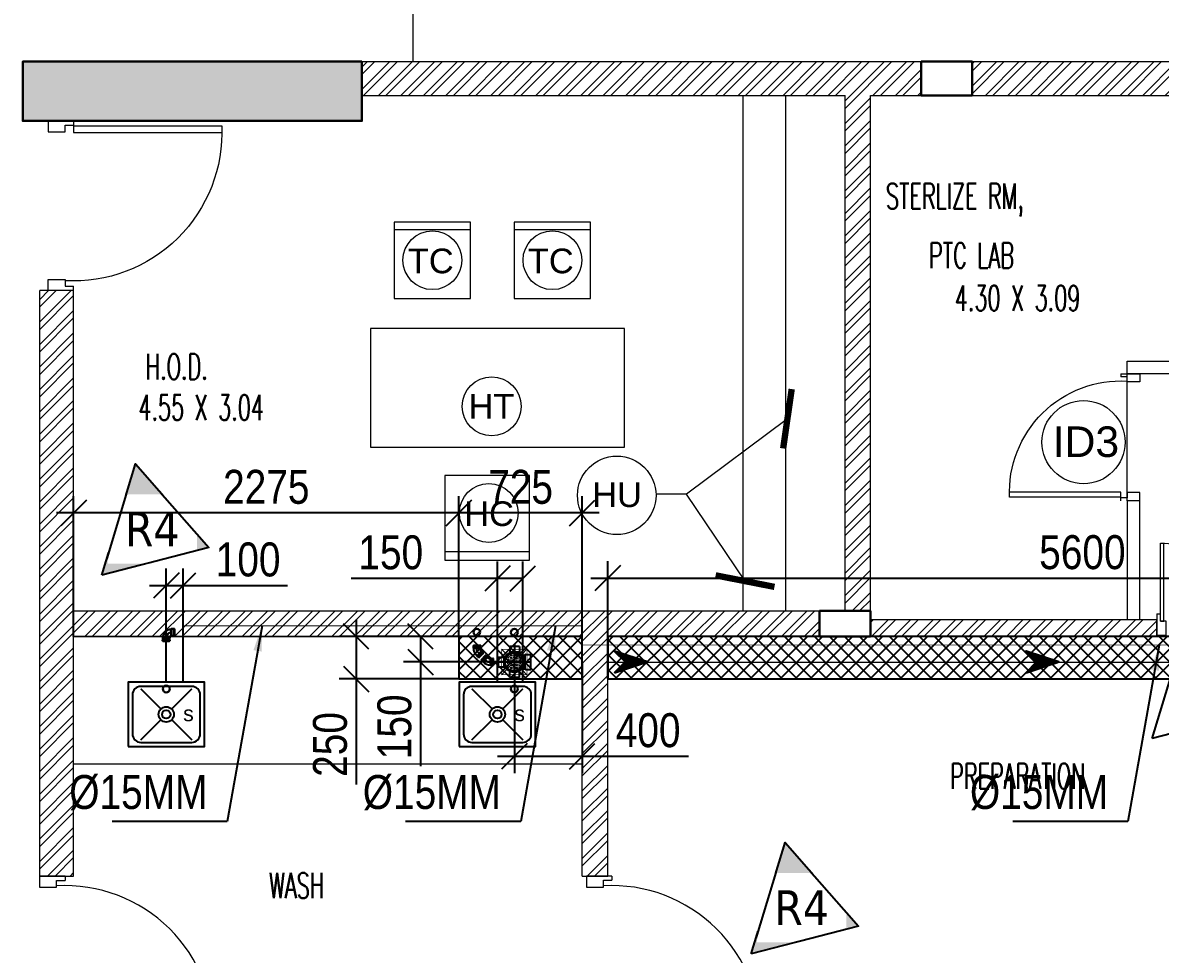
# Model space of a CAD drawing. Header units: inches. Extents: x 5899882 to 5988838, y -468923 to -96891.
# Drawn here: x 5969929 to 5976638, y -374996 to -369503 of the extents above; entities that cross this region are included whole.
import ezdxf

# ---------------------------------------------------------------- set-up
doc = ezdxf.new("R2010")
doc.units = ezdxf.units.IN
doc.header["$MEASUREMENT"] = 0
doc.linetypes.add('1', pattern=[0])
doc.layers.get('Defpoints').update_dxf_attribs({"color": 8})
for name, color, linetype in [('0- SLC ARCH LAYOUT', 7, 'Continuous'), ('0- SLC DIMENSION', 7, 'Continuous'), ('0-SLC-40 MM Waste water pipe', 3, 'Continuous'), ('0-SLC-75MM WASTE PIPE', 6, 'Continuous'), ('0-SLC-DOMESTIC LINE', 5, 'DOMESTIC_LINE'), ('0-SLC-Multi nahani trap', 6, 'Continuous'), ('0-SLC-Raised portion', 1, 'Continuous'), ('0-SLC-Toilet fixture', 5, 'Continuous')]:
    doc.layers.add(name, color=color, linetype=linetype)
for name, color, linetype, lineweight in [('0-SLC-100 mm Multi nahani trap jali', 253, 'Continuous', 13), ('ARCL-HATCH-B', 8, 'Continuous', 5), ('ARLC-COL', 8, 'Continuous', 30), ('ARLC-DOOR-W', 8, 'Continuous', 5), ('ARLC-ELE 2', 8, 'Continuous', 5), ('ARLC-ELE1', 8, 'Continuous', 13), ('ARLC-FRIDGE', 8, 'Continuous', 5), ('ARLC-FUR (NOMN)', 8, 'Continuous', 9), ('ARLC-FURN', 8, 'Continuous', 9), ('ARLC-HATCH-C', 8, 'Continuous', 5), ('ARLC-SINK', 8, 'Continuous', 9), ('ARLC-TEXT0', 8, 'Continuous', 20), ('ARLC-WALL', 8, 'Continuous', 15)]:
    doc.layers.add(name, color=color, linetype=linetype, lineweight=lineweight)
doc.styles.add('ARIAL', font='tahoma.ttf')
doc.styles.add('RS', font='simplex8.shx', dxfattribs={"width": 0.6, "height": 150})
doc.styles.get("Standard").update_dxf_attribs({"font": 'arial.ttf'})
doc.styles.add('swis cn bt', font='swissc.ttf')
doc.linetypes.add('DOMESTIC_LINE', pattern='A,0.5,-0.2,["DWS",ARIAL,S=0.1,R=0,X=-0.1,Y=-0.05],-0.25', length=0.95)
doc.dimstyles.new('DIM 100', dxfattribs={"dimscale": 100, "dimtxt": 1.5, "dimasz": 1.2, "dimexe": 1.5, "dimexo": 1.5, "dimgap": 0.4, "dimtad": 0, "dimdec": 0, "dimzin": 9, "dimdsep": 46, "dimtxsty": 'ARIAL', "dimblk": 'ARCHTICK', "dimblk1": 'ARCHTICK', "dimblk2": 'ARCHTICK', "dimcen": 2.5, "dimdle": 0.5, "dimclrd": 1, "dimclre": 251, "dimclrt": 4, "dimadec": 1, "dimazin": 0, "dimtfac": 1, "dimtdec": 0, "dimtmove": 2, "dimatfit": 3, "dimldrblk": 'ARCHTICK', "dimfxl": 1, "dimtzin": 0, "dimlwd": 5, "dimlwe": 5, "dimarcsym": 0})
doc.dimstyles.new('SLC', dxfattribs={"dimtxt": 200, "dimasz": 150, "dimexe": 100, "dimexo": 0, "dimgap": 50, "dimtad": 1, "dimdec": 0, "dimrnd": 5, "dimzin": 1, "dimdsep": 46, "dimtxsty": 'swis cn bt', "dimblk": 'OBLIQUE', "dimcen": 60, "dimdle": 100, "dimclrd": 256, "dimclre": 256, "dimclrt": 256, "dimazin": 0, "dimtfac": 1, "dimtdec": 0, "dimtofl": 0, "dimtmove": 0, "dimatfit": 3, "dimfxl": 0.18, "dimtolj": 1, "dimtzin": 0, "dimarcsym": 0})
pattern_1 = [(45, (-5568073.5, 103535), (-66.2912607, 66.2912607), []), (45, (-5568029.31, 103535), (-66.2912607, 66.2912607), [])]

# ---------------------------------------------------------------- blocks, each defined once
blk = doc.blocks.new('FD COVER')
at = {"layer": '0-SLC-100 mm Multi nahani trap jali'}
h = blk.add_hatch(color=1, dxfattribs=at)
h.paths.add_polyline_path([(52.4, 0, 1), (-52.4, 0, 1)])
h.paths.add_polyline_path([(-49.7, 0, -1), (49.7, 0, -1)], flags=16)
h = blk.add_hatch(dxfattribs=at)
h.set_pattern_fill('HEX', color=1, scale=45.193777, style=0)
h.set_pattern_definition([(0, (-4759.384, 4380.386), (0, 9.78474), [5.649222, -11.298444]), (120, (-4759.384, 4380.386), (-8.473833, -4.89237), [5.649222, -11.298444]), (60, (-4753.735, 4380.386), (-8.473833, 4.89237), [5.649222, -11.298444])])
h.paths.add_polyline_path([(-49.7, 0, 1), (49.7, 0, 1)])
at = {"layer": '0-SLC-100 mm Multi nahani trap jali', "color": 1, "ltscale": 3}
for p, q in [((-75, 75), (-44.2, 44.2)), ((75, 75), (44.2, 44.2)), ((-44.2, -44.2), (-75, -75)), ((44.2, -44.2), (75, -75))]:
    blk.add_line(p, q, dxfattribs=at)
at = {"layer": '0-SLC-100 mm Multi nahani trap jali', "color": 1, "ltscale": 3, "const_width": 3.75}
blk.add_lwpolyline([(-75, -75), (75, -75), (75, 75), (-75, 75)], close=True, dxfattribs=at)
at = {"layer": '0-SLC-100 mm Multi nahani trap jali', "color": 1, "ltscale": 3}
blk.add_circle((0, 0), 62.5, dxfattribs=at)
blk = doc.blocks.new('A$C52224D05')
at = {"layer": '0-SLC-Multi nahani trap', "linetype": 'Continuous'}
h = blk.add_hatch(color=256, dxfattribs=at)
h.paths.add_polyline_path([(58.1, 0, 1), (-57.9, 0, 1)])
h.paths.add_polyline_path([(-54.9, 0, -1), (55.1, 0, -1)], flags=16)
for p, q in [((-25.9, 91.4), (-25.9, 77.8)), ((31.1, 91.4), (-25.9, 91.4)), ((-25.9, 77.8), (-25.9, 60.2)), ((0, 103.7), (0, -103.7)), ((31.1, 91.4), (31.1, 77.8)), ((31.1, 77.8), (31.1, 60.2)), ((-96.3, 0), (95.2, 0)), ((-78.2, 26.7), (-93.7, 26.7)), ((-93.7, -30.2), (-93.7, 26.7)), ((-62.6, 26.7), (-78.2, 26.7)), ((-60.3, -27.9), (-60.3, 24.4)), ((-60.3, 23.3), (-50.5, 23.3)), ((28.7, 57.9), (-23.6, 57.9)), ((-22.4, 57.9), (-22.4, 50.2)), ((27.6, 57.9), (27.6, 47.6)), ((41.1, 41), (63, 41)), ((63, -41.5), (63, 41.5)), ((65.5, 44), (74, 44)), ((74, 44), (97.8, 44)), ((97.8, -44), (97.8, 44)), ((-78.2, -30.2), (-93.7, -30.2)), ((-62.6, -30.2), (-77.7, -30.2)), ((-60.3, -26.7), (-50.5, -26.7)), ((-25.9, -77.8), (-25.9, -60.2)), ((28.7, -57.9), (-23.6, -57.9)), ((-22.4, -57.9), (-22.4, -50.2)), ((27.6, -57.9), (27.6, -47.6)), ((31.1, -77.8), (31.1, -60.2)), ((41.1, -41), (63, -41)), ((65.5, -44), (74, -44)), ((74, -44), (97.8, -44)), ((-25.9, -91.4), (-25.9, -77.8)), ((31.1, -91.4), (-25.9, -91.4)), ((31.1, -91.4), (31.1, -77.8))]:
    blk.add_line(p, q, dxfattribs=at)
blk.add_circle((0.1, 0), 55, dxfattribs=at)
for centre, radius, start, end in [((-62.6, 24.4), 2.33, 0, 90), ((-23.6, 60.2), 2.33, 180, 270), ((28.7, 60.2), 2.33, 270, 0), ((65.5, 41.5), 2.5, 90, 180), ((-62.6, -27.9), 2.33, 270, 0), ((-23.6, -60.2), 2.33, 90, 180), ((28.7, -60.2), 2.33, 0, 90), ((65.5, -41.5), 2.5, 180, 270)]:
    blk.add_arc(centre, radius, start, end, dxfattribs=at)
blk = doc.blocks.new('A$C1D500974')
at = {"layer": '0-SLC-40 MM Waste water pipe', "lineweight": 30}
for p, q in [((43, 55), (41, 53)), ((41, 53), (41, -20)), ((43, 55), (71, 55)), ((43, 55), (43, -22)), ((71, 57), (71, -24)), ((73, 58), (77, 58)), ((79, 57), (79, -24)), ((79, 55), (82, 55)), ((82, 55), (82, -22)), ((-60, -70), (-60, -74)), ((-58, -68), (22, -68)), ((-58, -76), (22, -76)), ((-57, -40), (-55, -39)), ((-57, -41), (-57, -68)), ((-57, -41), (21, -41)), ((-57, -76), (-57, -79)), ((-57, -79), (21, -79)), ((-55, -39), (19, -39)), ((20, -40), (19, -39)), ((21, -41), (21, -68)), ((21, -76), (21, -79)), ((24, -70), (24, -74)), ((43, -22), (41, -20)), ((43, -22), (71, -22)), ((73, -25), (77, -25)), ((79, -22), (82, -22))]:
    blk.add_line(p, q, dxfattribs=at)
for centre, radius, start, end in [((41, -43), 96.3, 90, 177.5), ((41, -43), 59.4, 90, 177.5), ((41, -43), 59.4, 90, 177.5), ((43, 55), 0.646, 90, 135), ((73, 57), 1.94, 90, 180), ((77, 57), 1.94, 0, 90), ((-58, -70), 1.94, 90, 180), ((-58, -74), 1.94, 180, 270), ((-56, -41), 0.646, 135, 180), ((41, -44), 23.3, 90.7099, 167.8303), ((20, -41), 0.646, 0, 45), ((22, -70), 1.94, 0, 90), ((22, -74), 1.94, 270, 0), ((43, -22), 0.646, 225, 270), ((73, -24), 1.94, 180, 270), ((77, -24), 1.94, 270, 0)]:
    blk.add_arc(centre, radius, start, end, dxfattribs=at)
blk = doc.blocks.new('1248')
at = {"color": 0}
for p, q in [((-74, 21), (-75, 19)), ((-75, 19), (-71, 15)), ((-21, 74), (-74, 21)), ((-69, 16), (-71, 15)), ((-16, 69), (-69, 16)), ((-58, 5), (-69, 16)), ((-58, 5), (-59, 3)), ((-59, 3), (-56, 1)), ((-58, 5), (-5, 58)), ((-55, 1), (-56, 1)), ((-1, 55), (-55, 1)), ((-52, -1), (-55, 1)), ((-52, -1), (1, 52)), ((-52, -1), (1, 52)), ((1, 49), (-49, -1)), ((-21, 74), (-19, 75)), ((-19, 75), (-15, 70)), ((-16, 69), (-15, 70)), ((-5, 58), (-16, 69)), ((-5, 58), (-3, 59)), ((-3, 59), (-1, 56)), ((-1, 55), (-1, 56)), ((1, 52), (-1, 55)), ((1, 49), (1, 52)), ((34, 35), (36, 37)), ((34, -35), (34, 35)), ((36, 37), (40, 37)), ((36, 37), (36, -38)), ((36, 37), (36, -38)), ((40, 37), (41, 39)), ((40, -38), (40, 37)), ((43, 39), (41, 39)), ((44, 37), (43, 39)), ((44, 37), (60, 37)), ((44, 37), (44, -38)), ((60, 37), (60, 39)), ((67, 39), (60, 39)), ((60, -38), (60, 37)), ((67, 39), (68, 37)), ((68, -38), (68, 37)), ((-49, -1), (-52, -1)), ((34, -35), (36, -38)), ((36, -38), (40, -38)), ((40, -38), (41, -39)), ((43, -39), (41, -39)), ((44, -38), (43, -39)), ((44, -38), (60, -38)), ((60, -38), (60, -39)), ((67, -39), (60, -39)), ((68, -38), (67, -39))]:
    blk.add_line(p, q, dxfattribs=at)
at = {"color": 8}
blk.add_lwpolyline([(-48, 48), (0, 0), (68, 0)], dxfattribs=at)
at = {"color": 0}
for major_axis, start_param, end_param in [((0, 47.3), 2.356166, 3.141564), ((0, 118), 2.356191, 3.14159)]:
    blk.add_ellipse((34, 83), major_axis=major_axis, ratio=1, start_param=start_param, end_param=end_param, dxfattribs=at)
blk = doc.blocks.new('ARR')
h = blk.add_hatch()
h.set_pattern_fill('ANSI31', color=256)
h.paths.add_polyline_path([(-80, 80), (0, 0), (-80, -80), (162.3, 0)])
at = {"color": 7, "lineweight": 30}
blk.add_lwpolyline([(-80, -80), (0, 0), (-80, 80), (162.3, 0), (-80, -80)], dxfattribs=at)
blk = doc.blocks.new('jjuj')
at = {"layer": 'ARLC-DOOR-W', "ltscale": 0.1}
for p, q in [((5733136.3, -29654.3), (5733136.3, -29679.3)), ((5733286.3, -29654.3), (5733286.3, -29719.3))]:
    blk.add_line(p, q, dxfattribs=at)
blk.add_lwpolyline([(5733286.3, -29719.3), (5733186.3, -29719.3), (5733186.3, -29679.3), (5733136.3, -29679.3)], dxfattribs=at)
blk = doc.blocks.new('frame')
at = {"layer": 'ARLC-DOOR-W', "ltscale": 0.1}
for p, q in [((5733136.3, -31004.3), (5733136.3, -30979.3)), ((5733286.3, -31004.3), (5733286.3, -30939.3)), ((5733136.3, -31004.3), (5733286.3, -31004.3))]:
    blk.add_line(p, q, dxfattribs=at)
blk.add_lwpolyline([(5733286.3, -30939.3), (5733186.3, -30939.3), (5733186.3, -30979.3), (5733136.3, -30979.3)], dxfattribs=at)
blk = doc.blocks.new('gfhmk')
at = {"layer": 'ARLC-DOOR-W', "ltscale": 0.1}
for p, q in [((5733137, -36608), (5732262, -36608)), ((5733137, -36568), (5732262.9, -36568)), ((5733137, -36568), (5733137, -36608))]:
    blk.add_line(p, q, dxfattribs=at)
blk.add_arc((5733137, -36608), 875, 177.37973, 273.23303, dxfattribs=at)
blk = doc.blocks.new('GH685')
for name, p, xscale, yscale, zscale, rotation in [('gfhmk', (5609087, 3121437.7), -0.5652915141223764, 0.5652915141223764, 0.5652915141260325, 89.99999999999993), ('gfhmk', (5651463.1, 3121437.7), 0.5652915141223764, 0.5652915141223764, 0.5652915141223764, 270.0000000000001), ('frame', (5657640, 5040411.7), 0.8999999999941792, 0.8999999999941792, 0.8999999999941792, 270), ('frame', (5602910.1, 5040411.7), -0.8999999999941792, 0.8999999999941792, 0.9, 89.99999999999993)]:
    blk.add_blockref(name, p, dxfattribs=dict(xscale=xscale, yscale=yscale, zscale=zscale, rotation=rotation))
blk = doc.blocks.new('sk')
for p, q in [((5826975.9, -135444.1), (5827094.1, -135562.3)), ((5827157.8, -135562.3), (5827275.9, -135444.1)), ((5826975.9, -135744.1), (5827094.1, -135625.9)), ((5827157.8, -135625.9), (5827275.9, -135744.1))]:
    blk.add_line(p, q)
for radius in [45, 25]:
    blk.add_circle((5827125.9, -135594.1), radius)
at = {"layer": 'ARLC-SINK'}
blk.add_lwpolyline([(5826900.9, -135784.1), (5827350.9, -135784.1), (5827350.9, -135404.1), (5826900.9, -135404.1)], close=True, dxfattribs=at)
blk.add_lwpolyline([(5826975.9, -135759.1), (5827275.9, -135759.1, 0.414214), (5827325.9, -135709.1), (5827325.9, -135479.1, 0.414214), (5827275.9, -135429.1), (5826975.9, -135429.1, 0.414214), (5826925.9, -135479.1), (5826925.9, -135709.1, 0.414214)], format="xyb", close=True, dxfattribs=at)
blk.add_text('s', height=90, dxfattribs=at).set_placement((5827225.2, -135634.2))
blk = doc.blocks.new('_ArchTick')
at = {"color": 0, "linetype": 'ByBlock', "const_width": 0.15}
blk.add_lwpolyline([(-0.5, -0.5), (0.5, 0.5)], dxfattribs=at)
blk = doc.blocks.new('A$C7BA02646')
at = {"rotation": 180}
for name, p in [('frame', (5733286.3, -30004.3)), ('gfhmk', (5733287, -36539.3)), ('jjuj', (5733286.3, -29654.3))]:
    blk.add_blockref(name, p, dxfattribs=at)
blk = doc.blocks.new('sink22')
at = {"color": 0}
for p, q in [((-150, 150), (-31.8, 31.8)), ((-150, 150), (-31.8, 31.8)), ((31.8, 31.8), (150, 150)), ((31.8, 31.8), (150, 150)), ((-150, -150), (-31.8, -31.8)), ((-150, -150), (-31.8, -31.8)), ((31.8, -31.8), (150, -150)), ((31.8, -31.8), (150, -150))]:
    blk.add_line(p, q, dxfattribs=at)
blk.add_lwpolyline([(-225, -190), (225, -190), (225, 190), (-225, 190)], close=True, dxfattribs=at)
blk.add_lwpolyline([(-150, -165), (150, -165, 0.414214), (200, -115), (200, 115, 0.414214), (150, 165), (-150, 165, 0.414214), (-200, 115), (-200, -115, 0.414214)], format="xyb", close=True, dxfattribs=at)
for radius in [45, 45, 25, 25]:
    blk.add_circle((0, 0), radius, dxfattribs=at)
blk = doc.blocks.new('_OBLIQUE')
at = {"color": 0, "linetype": 'ByBlock'}
blk.add_line((-0.5, -0.5), (0.5, 0.5), dxfattribs=at)
blk = doc.blocks.new('*D234')
at = {"layer": '0- SLC DIMENSION', "lineweight": -2, "transparency": 16777216}
for p, q in [((5973378.9, -373372.9), (5973378.9, -372679)), ((5978978.9, -373372.9), (5978978.9, -372679)), ((5973278.9, -372779), (5979078.9, -372779))]:
    blk.add_line(p, q, dxfattribs=at)
at = {"layer": 'Defpoints', "color": 0, "transparency": 16777216}
for p in [(5978978.9, -372779), (5973378.9, -373372.9), (5978978.9, -373372.9)]:
    blk.add_point(p, dxfattribs=at)
at = {"layer": '0- SLC DIMENSION', "lineweight": -2, "transparency": 16777216, "xscale": 150, "yscale": 150, "zscale": 150, "rotation": 180}
blk.add_blockref('_OBLIQUE', (5973378.9, -372779), dxfattribs=at)
at = {"layer": '0- SLC DIMENSION', "lineweight": -2, "transparency": 16777216, "xscale": 150, "yscale": 150, "zscale": 150}
blk.add_blockref('_OBLIQUE', (5978978.9, -372779), dxfattribs=at)
at = {"layer": '0- SLC DIMENSION', "transparency": 16777216, "insert": (5976178.9, -372626.3), "char_height": 200, "attachment_point": 5, "style": 'swis cn bt'}
blk.add_mtext('\\A1;5600', dxfattribs=at)
blk = doc.blocks.new('*D235')
at = {"layer": '0- SLC DIMENSION', "lineweight": -2, "transparency": 16777216}
for p, q in [((5971895.1, -373022.9), (5971895.1, -373372.9)), ((5972501.6, -373122.9), (5971795.1, -373122.9)), ((5972501.6, -373372.9), (5971795.1, -373372.9)), ((5971895.1, -373372.9), (5971895.1, -373995.4))]:
    blk.add_line(p, q, dxfattribs=at)
at = {"layer": 'Defpoints', "color": 0, "transparency": 16777216}
for p in [(5972501.6, -373122.9), (5971895.1, -373372.9), (5972501.6, -373372.9)]:
    blk.add_point(p, dxfattribs=at)
at = {"layer": '0- SLC DIMENSION', "lineweight": -2, "transparency": 16777216, "xscale": 150, "yscale": 150, "zscale": 150}
for p, rotation in [((5971895.1, -373122.9), 90), ((5971895.1, -373372.9), 270)]:
    blk.add_blockref('_OBLIQUE', p, dxfattribs=dict(at, rotation=rotation))
at = {"layer": '0- SLC DIMENSION', "transparency": 16777216, "insert": (5971742.3, -373759.1), "char_height": 200, "attachment_point": 5, "rotation": 90, "style": 'swis cn bt'}
blk.add_mtext('\\A1;250', dxfattribs=at)
blk = doc.blocks.new('*D236')
at = {"layer": '0- SLC DIMENSION', "lineweight": -2, "transparency": 16777216}
for p, q in [((5972828.6, -373122.9), (5972174.5, -373122.9)), ((5972274.5, -373122.9), (5972274.5, -373372.7)), ((5972828.6, -373272.7), (5972174.5, -373272.7)), ((5972274.5, -373272.7), (5972274.5, -373887.9))]:
    blk.add_line(p, q, dxfattribs=at)
at = {"layer": 'Defpoints', "color": 0, "transparency": 16777216}
for p in [(5972274.5, -373122.9), (5972828.6, -373122.9), (5972828.6, -373272.7)]:
    blk.add_point(p, dxfattribs=at)
at = {"layer": '0- SLC DIMENSION', "lineweight": -2, "transparency": 16777216, "xscale": 150, "yscale": 150, "zscale": 150}
for p, rotation in [((5972274.5, -373122.9), 90), ((5972274.5, -373272.7), 270)]:
    blk.add_blockref('_OBLIQUE', p, dxfattribs=dict(at, rotation=rotation))
at = {"layer": '0- SLC DIMENSION', "transparency": 16777216, "insert": (5972121.8, -373655.3), "char_height": 200, "attachment_point": 5, "rotation": 90, "style": 'swis cn bt'}
blk.add_mtext('\\A1;150', dxfattribs=at)
blk = doc.blocks.new('*D237')
at = {"layer": '0- SLC DIMENSION', "lineweight": -2, "transparency": 16777216}
for p, q in [((5972828.6, -373272.7), (5972828.6, -373928.9)), ((5973228.9, -373272.7), (5973228.9, -373928.9)), ((5972728.6, -373828.9), (5973228.9, -373828.9)), ((5973228.9, -373828.9), (5973855.9, -373828.9))]:
    blk.add_line(p, q, dxfattribs=at)
at = {"layer": 'Defpoints', "color": 0, "transparency": 16777216}
for p in [(5972828.6, -373272.7), (5973228.9, -373272.7), (5973228.9, -373828.9)]:
    blk.add_point(p, dxfattribs=at)
at = {"layer": '0- SLC DIMENSION', "lineweight": -2, "transparency": 16777216, "xscale": 150, "yscale": 150, "zscale": 150, "rotation": 180}
blk.add_blockref('_OBLIQUE', (5972828.6, -373828.9), dxfattribs=at)
at = {"layer": '0- SLC DIMENSION', "lineweight": -2, "transparency": 16777216, "xscale": 150, "yscale": 150, "zscale": 150}
blk.add_blockref('_OBLIQUE', (5973228.9, -373828.9), dxfattribs=at)
at = {"layer": '0- SLC DIMENSION', "transparency": 16777216, "insert": (5973617.4, -373676.4), "char_height": 200, "attachment_point": 5, "style": 'swis cn bt'}
blk.add_mtext('\\A1;400', dxfattribs=at)
blk = doc.blocks.new('*D252')
at = {"layer": '0- SLC DIMENSION', "lineweight": -2, "transparency": 16777216}
for p, q in [((5972501.6, -373122.9), (5972501.6, -372293.9)), ((5973228.9, -373122.9), (5973228.9, -372293.9)), ((5973328.9, -372393.9), (5972401.6, -372393.9))]:
    blk.add_line(p, q, dxfattribs=at)
at = {"layer": 'Defpoints', "color": 0, "transparency": 16777216}
for p in [(5972501.6, -372393.9), (5972501.6, -373122.9), (5973228.9, -373122.9)]:
    blk.add_point(p, dxfattribs=at)
at = {"layer": '0- SLC DIMENSION', "lineweight": -2, "transparency": 16777216, "xscale": 150, "yscale": 150, "zscale": 150}
for p, rotation in [((5972501.6, -372393.9), 180.0000002070784), ((5973228.9, -372393.9), 2.070784343999321e-07)]:
    blk.add_blockref('_OBLIQUE', p, dxfattribs=dict(at, rotation=rotation))
at = {"layer": '0- SLC DIMENSION', "transparency": 16777216, "insert": (5972865.2, -372241.1), "char_height": 200, "attachment_point": 5, "rotation": 0, "style": 'swis cn bt'}
blk.add_mtext('\\A1;725', dxfattribs=at)
blk = doc.blocks.new('*D253')
at = {"layer": '0- SLC DIMENSION', "lineweight": -2, "transparency": 16777216}
for p, q in [((5970228.9, -373122.9), (5970228.9, -372293.9)), ((5972501.6, -373122.9), (5972501.6, -372293.9)), ((5972601.6, -372393.9), (5970128.9, -372393.9))]:
    blk.add_line(p, q, dxfattribs=at)
at = {"layer": 'Defpoints', "color": 0, "transparency": 16777216}
for p in [(5970228.9, -372393.9), (5970228.9, -373122.9), (5972501.6, -373122.9)]:
    blk.add_point(p, dxfattribs=at)
at = {"layer": '0- SLC DIMENSION', "lineweight": -2, "transparency": 16777216, "xscale": 150, "yscale": 150, "zscale": 150, "rotation": 180}
blk.add_blockref('_OBLIQUE', (5970228.9, -372393.9), dxfattribs=at)
at = {"layer": '0- SLC DIMENSION', "lineweight": -2, "transparency": 16777216, "xscale": 150, "yscale": 150, "zscale": 150}
blk.add_blockref('_OBLIQUE', (5972501.6, -372393.9), dxfattribs=at)
at = {"layer": '0- SLC DIMENSION', "transparency": 16777216, "insert": (5971365.2, -372241.1), "char_height": 200, "attachment_point": 5, "style": 'swis cn bt'}
blk.add_mtext('\\A1;2275', dxfattribs=at)
blk = doc.blocks.new('*D637')
at = {"layer": '0- SLC DIMENSION', "lineweight": -2, "transparency": 16777216}
for p, q in [((5970775.5, -373391.7), (5970775.5, -372722)), ((5970875.5, -373391.7), (5970875.5, -372722)), ((5970675.5, -372822), (5970875.5, -372822)), ((5970875.5, -372822), (5971490.7, -372822))]:
    blk.add_line(p, q, dxfattribs=at)
at = {"layer": 'Defpoints', "color": 0, "transparency": 16777216}
for p in [(5970875.5, -372822), (5970775.5, -373391.7), (5970875.5, -373391.7)]:
    blk.add_point(p, dxfattribs=at)
at = {"layer": '0- SLC DIMENSION', "lineweight": -2, "transparency": 16777216, "xscale": 150, "yscale": 150, "zscale": 150, "rotation": 180}
blk.add_blockref('_OBLIQUE', (5970775.5, -372822), dxfattribs=at)
at = {"layer": '0- SLC DIMENSION', "lineweight": -2, "transparency": 16777216, "xscale": 150, "yscale": 150, "zscale": 150}
blk.add_blockref('_OBLIQUE', (5970875.5, -372822), dxfattribs=at)
at = {"layer": '0- SLC DIMENSION', "transparency": 16777216, "insert": (5971258.1, -372669.3), "char_height": 200, "attachment_point": 5, "style": 'swis cn bt'}
blk.add_mtext('\\A1;100', dxfattribs=at)
blk = doc.blocks.new('*D638')
at = {"layer": '0- SLC DIMENSION', "lineweight": -2, "transparency": 16777216}
for p, q in [((5972728.6, -373391.7), (5972728.6, -372680)), ((5972878.6, -373391.7), (5972878.6, -372680)), ((5972728.6, -372780), (5971866.9, -372780)), ((5972878.6, -372780), (5972628.6, -372780))]:
    blk.add_line(p, q, dxfattribs=at)
at = {"layer": 'Defpoints', "color": 0, "transparency": 16777216}
for p in [(5972878.6, -372780), (5972728.6, -373391.7), (5972878.6, -373391.7)]:
    blk.add_point(p, dxfattribs=at)
at = {"layer": '0- SLC DIMENSION', "lineweight": -2, "transparency": 16777216, "xscale": 150, "yscale": 150, "zscale": 150, "rotation": 180}
blk.add_blockref('_OBLIQUE', (5972728.6, -372780), dxfattribs=at)
at = {"layer": '0- SLC DIMENSION', "lineweight": -2, "transparency": 16777216, "xscale": 150, "yscale": 150, "zscale": 150}
blk.add_blockref('_OBLIQUE', (5972878.6, -372780), dxfattribs=at)
at = {"layer": '0- SLC DIMENSION', "transparency": 16777216, "insert": (5972099.5, -372627.3), "char_height": 200, "attachment_point": 5, "style": 'swis cn bt'}
blk.add_mtext('\\A1;150', dxfattribs=at)
blk = doc.blocks.new('A$C250334D4')
at = {"layer": 'ARCL-HATCH-B'}
h = blk.add_hatch(dxfattribs=at)
h.set_pattern_fill('ANSI32', color=256, scale=250)
h.set_pattern_definition(pattern_1)
h.paths.add_polyline_path([(30045, -12625), (26745, -12625), (26745, -12825), (29595, -12825), (29595, -15865), (29745, -15865), (29745, -12825), (30045, -12825)])
h = blk.add_hatch(dxfattribs=at)
h.set_pattern_fill('ANSI32', color=256, scale=250)
h.set_pattern_definition(pattern_1)
h.paths.add_polyline_path([(32795, -12625), (30345, -12625), (30345, -12825), (32795, -12825)])
h = blk.add_hatch(dxfattribs=at)
h.set_pattern_fill('ANSI32', color=256, scale=250)
h.set_pattern_definition(pattern_1)
h.paths.add_polyline_path([(29445, -15866), (25045, -15866), (25045, -13975), (24845, -13975), (24845, -17428), (25045, -17428), (25045, -16016), (27995, -16016), (28045, -16016), (28045, -17428), (28195, -17428), (28195, -16016), (29445, -16016)])
h = blk.add_hatch(dxfattribs=at)
h.set_pattern_fill('ANSI32', color=256, scale=250)
h.set_pattern_definition(pattern_1)
h.paths.add_polyline_path([(31433.9, -15916), (29745, -15916), (29745, -16016), (31433.9, -16016)])
at = {"layer": 'ARLC-ELE 2'}
h = blk.add_hatch(dxfattribs=at)
h.set_pattern_fill('ANSI36', color=256, scale=40, angle=30.63094, style=0)
h.set_pattern_definition([(75.63093549, (-4028323.25, -2280412.726), (-2.672126204, 9.7171107615), [12.5, -2.5, 0, -2.5])])
h.paths.add_polyline_path([(25211.1, -15653.7), (25410.8, -14997.5), (25843.5, -15491), (25211.1, -15653.7)])
h = blk.add_hatch(dxfattribs=at)
h.set_pattern_fill('ANSI36', color=256, scale=40, angle=30.63094, style=0)
h.set_pattern_definition([(75.63093549, (-4024492.7754, -2282645.4126), (-2.672126204, 9.7171107615), [12.5, -2.5, 0, -2.5])])
h.paths.add_polyline_path([(29041.6, -17886.4), (29241.3, -17230.2), (29674, -17723.7), (29041.6, -17886.4)])
at = {"layer": 'ARLC-HATCH-C', "ltscale": 0.1}
blk.add_hatch(color=256, dxfattribs=at).paths.add_polyline_path([(26745, -12625), (26745, -12975), (24745, -12975), (24745, -12625)])
blk.add_lwpolyline([(31406.7, -16616.2), (31656.4, -15795.9), (32197.2, -16412.9), (31406.7, -16616.2)], close=True)
at = {"layer": 'ARLC-COL'}
for points in [[(26745, -12625), (26745, -12975), (24745, -12975), (24745, -12625)], [(30045, -12625), (30345, -12625), (30345, -12825), (30045, -12825)], [(29445, -15865), (29745, -15865), (29745, -16015), (29445, -16015)]]:
    blk.add_lwpolyline(points, close=True, dxfattribs=at)
at = {"layer": 'ARLC-DOOR-W'}
blk.add_circle((31001.7, -14869.3), 245.2, dxfattribs=at)
at = {"layer": 'ARLC-ELE1'}
blk.add_line((27046.3, -12037.5), (27046.3, -12625), dxfattribs=at)
at = {"layer": 'ARLC-FUR (NOMN)'}
for centre, radius in [((27161.3, -13796.5), 173.6), ((27869.3, -13796.5), 173.6), ((27510.9, -14658.3), 173.6), ((28248.6, -15183), 231.5), ((27493.9, -15287), 173.6)]:
    blk.add_circle(centre, radius, dxfattribs=at)
at = {"layer": 'ARLC-FURN', "ltscale": 0.1}
blk.add_line((28995, -15866), (28995, -12825), dxfattribs=at)
at = {"layer": 'ARLC-FURN', "ltscale": 0.002}
blk.add_line((29245, -15866), (29245, -12825), dxfattribs=at)
at = {"layer": 'ARLC-FURN'}
for p, q in [((26936.3, -13614.7), (27386.3, -13614.7)), ((27644.3, -13614.7), (28094.3, -13614.7)), ((31258.9, -15216), (31258.9, -14465.9)), ((27233.9, -15513.9), (27733.9, -15513.9)), ((28195, -16166), (34045, -16166)), ((25045, -16766), (28045, -16766))]:
    blk.add_line(p, q, dxfattribs=at)
for points in [[(26936.3, -14021.5), (27386.3, -14021.5), (27386.3, -13571.5), (26936.3, -13571.5)], [(27644.3, -14021.5), (28094.3, -14021.5), (28094.3, -13571.5), (27644.3, -13571.5)], [(26795.5, -14899.5), (28295, -14899.5), (28295, -14199.5), (26795.5, -14199.5)], [(31258.9, -14391), (32608.9, -14391), (32608.9, -14466), (31258.9, -14466)], [(27233.9, -15566), (27733.9, -15566), (27733.9, -15066), (27233.9, -15066)], [(31258.9, -15916), (31333.9, -15916), (31333.9, -15216), (31258.9, -15216)]]:
    blk.add_lwpolyline(points, close=True, dxfattribs=at)
at = {"layer": 'ARLC-WALL', "ltscale": 0.1}
for p, q in [((26745, -12625), (32795, -12625)), ((26745, -12625), (32795, -12625)), ((26740, -12825), (29595, -12825)), ((26740, -12825), (29595, -12825)), ((29595, -15866), (29595, -12825)), ((29745, -12825), (32795, -12825)), ((29745, -12825), (32795, -12825)), ((29745, -15916), (29745, -12825)), ((24845, -17428), (24845, -13975)), ((25045, -13975), (24845, -13975)), ((25045, -15866), (25045, -13975)), ((29595, -15866), (25045, -15866)), ((29745, -15916), (31433.9, -15916)), ((31433.9, -16016), (31433.9, -15916)), ((25045, -17428), (25045, -16016)), ((28045, -16016), (25045, -16016)), ((25045, -16016), (27995, -16016)), ((28045, -17428), (28045, -16016)), ((31433.9, -16016), (28195, -16016)), ((28195, -17428), (28195, -16016)), ((30485.2, -16016), (31433.9, -16016)), ((24845, -17428), (25045, -17428)), ((28045, -17428), (28195, -17428))]:
    blk.add_line(p, q, dxfattribs=at)
at = {"layer": 'ARLC-DOOR-W', "xscale": -1}
for name, p in [('jjuj', (5758181.3, 16679.3)), ('jjuj', (5758181.3, 16679.3)), ('gfhmk', (5758181.3, 23564.3)), ('frame', (5758181.3, 17029.3))]:
    blk.add_blockref(name, p, dxfattribs=at)
at = {"layer": 'ARLC-DOOR-W', "xscale": -0.7501102443562113, "yscale": 0.7501102443562113, "zscale": 0.7501102443562113}
blk.add_blockref('A$C7BA02646', (31333.9, -15216), dxfattribs=at)
at = {"layer": 'ARLC-DOOR-W', "rotation": 180}
for name, p in [('frame', (5758130.7, -48432.8)), ('frame', (5761356.3, -48432.3)), ('gfhmk', (5758131.3, -54967.8)), ('gfhmk', (5761357, -54967.3))]:
    blk.add_blockref(name, p, dxfattribs=at)
at = {"layer": 'ARLC-FRIDGE', "xscale": 0.9277626003039522, "yscale": 0.9277626003039522, "zscale": 0.9277626003039522}
blk.add_blockref('GH685', (-5191624.7, 94902.6), dxfattribs=at)
at = {"layer": 'ARLC-SINK'}
for p in [(-5801534.3, 119119.3), (-5799581.2, 119119.3)]:
    blk.add_blockref('sk', p, dxfattribs=at)
at = {"layer": 'ARLC-DOOR-W'}
blk.add_text('ID3', height=180, dxfattribs=at).set_placement((30820.5, -14956.7))
at = {"layer": 'ARLC-FUR (NOMN)'}
for s, p in [('TC', (27016.1, -13873.5)), ('TC', (27724.1, -13873.5)), ('HT', (27374.2, -14730.8)), ('HU', (28103.4, -15252)), ('HC', (27348.6, -15364))]:
    blk.add_text(s, height=145.38, dxfattribs=at).set_placement(p)
at = {"layer": 'ARLC-TEXT0', "style": 'RS', "width": 0.6}
for s, p in [('STERLIZE RM, ', (29836.4, -13493.9)), ('PTC LAB', (30090.1, -13843.4)), ('4.30 X 3.09', (30242.5, -14095.1)), ('H.O.D.', (25470.2, -14499.5)), ('4.55 X 3.04', (25427, -14740.1)), ('PREPARATION ', (30215, -16913.6)), ('WASH', (26198.9, -17558.9))]:
    blk.add_text(s, height=150, dxfattribs=at).set_placement(p)
at = {"layer": 'ARLC-FUR (NOMN)'}
for points in [[(29255.3, -14731.5), (28660.7, -15176.6)], [(29005.3, -15688.9), (28660.7, -15176.6), (28479.9, -15176.1)]]:
    blk.add_leader(points, dimstyle='DIM 100', override={"dimasz": 2.5}, dxfattribs=at)
at = {"layer": 'ARLC-TEXT0', "ltscale": 0.1, "char_height": 205.13, "attachment_point": 5, "style": 'ARIAL', "bg_fill": 2}
for insert in [(25508.5, -15381.6), (29339, -17614.3)]:
    blk.add_mtext('R4', dxfattribs=dict(at, insert=insert))
for points in [[(25211.1, -15653.7), (25410.8, -14997.5), (25843.5, -15491), (25211.1, -15653.7)], [(29041.6, -17886.4), (29241.3, -17230.2), (29674, -17723.7), (29041.6, -17886.4)]]:
    blk.add_lwpolyline(points, close=True)

msp = doc.modelspace()

# ---------------------------------------------------------------- block references
at = {"layer": '0- SLC ARCH LAYOUT'}
msp.add_blockref('A$C250334D4', (5945183.9, -357106.9), dxfattribs=at)

# ---------------------------------------------------------------- next in the draw order: hatches: boundary and pattern name
at = {"layer": '0-SLC-Raised portion'}
h = msp.add_hatch(dxfattribs=at)
h.set_pattern_fill('ANSI37', color=4, scale=500, angle=270)
h.set_pattern_definition([(315, (8746255.6, 232446.27), (44.1941738, 44.1941738), []), (45, (8746255.6, 232446.27), (-44.1941738, 44.1941738), [])])
h.paths.add_polyline_path([(5972501.6, -373372.9), (5973228.9, -373372.9), (5973228.9, -373122.9), (5972501.6, -373122.9)])
h = msp.add_hatch(dxfattribs=at)
h.set_pattern_fill('ANSI37', color=4, scale=500, angle=270)
h.set_pattern_definition([(315, (8752005.6, 232446.27), (44.1941738, 44.1941738), []), (45, (8752005.6, 232446.27), (-44.1941738, 44.1941738), [])])
h.paths.add_polyline_path([(5973378.9, -373372.9), (5978978.9, -373372.9), (5978978.9, -373122.9), (5973378.9, -373122.9)])

# ---------------------------------------------------------------- next in the draw order: linework, layer by layer
at = {"layer": '0-SLC-40 MM Waste water pipe', "lineweight": 30}
for centre in [(5972607.4, -373097.3), (5972828.6, -373097.9), (5970775.5, -373431.7), (5970775.5, -373431.7), (5972828.6, -373431.7)]:
    msp.add_circle(centre, 20, dxfattribs=at)
at = {"layer": '0-SLC-DOMESTIC LINE', "color": 5, "linetype": '1', "const_width": 5}
for points in [[(5970875.5, -373059.5), (5970875.5, -373391.7)], [(5970875.5, -373059.5), (5973228.9, -373059.5), (5973228.9, -373172.9), (5979178.9, -373172.9), (5979178.9, -373672.9)], [(5972878.6, -373059.5), (5972878.6, -373391.7)]]:
    msp.add_lwpolyline(points, dxfattribs=at)
at = {"layer": '0-SLC-Raised portion', "color": 4}
for points in [[(5972501.6, -373372.9), (5973228.9, -373372.9), (5973228.9, -373122.9), (5972501.6, -373122.9)], [(5973378.9, -373372.9), (5978978.9, -373372.9), (5978978.9, -373122.9), (5973378.9, -373122.9)]]:
    msp.add_lwpolyline(points, close=True, dxfattribs=at)

# ---------------------------------------------------------------- next in the draw order: block references
at = {"layer": '0-SLC-100 mm Multi nahani trap jali', "lineweight": -3, "rotation": 180}
msp.add_blockref('FD COVER', (5972827.8, -373272.5), dxfattribs=at)
at = {"layer": '0-SLC-40 MM Waste water pipe', "lineweight": 30}
for name, p, xscale, yscale, zscale, rotation in [('A$C1D500974', (5970784, -373107.3), -0.5159295009309889, 0.5159295009309889, 0.5159295009309889, 90), ('1248', (5972607.5, -373209.7), -0.53336504783528, 0.53336504783528, 0.53336504783528, 270.0017440004933), ('1248', (5972670, -373272.2), 0.5333650478352798, 0.5333650478352798, 0.5333650478352798, 0.006762318480701864)]:
    msp.add_blockref(name, p, dxfattribs=dict(at, xscale=xscale, yscale=yscale, zscale=zscale, rotation=rotation))
at = {"layer": '0-SLC-75MM WASTE PIPE', "color": 8, "xscale": 0.8, "yscale": 0.8, "zscale": 0.8}
for p in [(5973483.9, -373272.7), (5975910.5, -373272.7)]:
    msp.add_blockref('ARR', p, dxfattribs=at)
at = {"layer": '0-SLC-Multi nahani trap', "linetype": 'Continuous', "extrusion": (0, 0, -1), "xscale": -1, "zscale": -1}
msp.add_blockref('A$C52224D05', (-5972828.6, -373272.7), dxfattribs=at)
at = {"layer": '0-SLC-Toilet fixture', "color": 140}
for p in [(5970775.5, -373581.7), (5972728.6, -373581.7)]:
    msp.add_blockref('sink22', p, dxfattribs=at)

# ---------------------------------------------------------------- next in the draw order: texts
at = {"layer": '0-SLC-DOMESTIC LINE', "linetype": '1', "char_height": 200, "width": 687.595, "attachment_point": 3}
for insert in [(5971017.9, -373939.4), (5972749.4, -373939.4), (5976330.4, -373939.4)]:
    msp.add_mtext('{\\fSwis721 Cn BT|b0|i0|c0|p34;%%C15MM}', dxfattribs=dict(at, insert=insert))

# ---------------------------------------------------------------- next in the draw order: dimensions: what is measured, and where the dimension line sits
at = {"layer": '0- SLC DIMENSION', "color": 1}
for p1, p2, picture, middle in [((5972501.6, -373122.9), (5970228.9, -373122.9), '*D253', (5971365.2, -372241.1)), ((5973228.9, -373122.9), (5972501.6, -373122.9), '*D252', (5972865.2, -372241.1))]:
    dim = msp.add_aligned_dim(p1=p1, p2=p2, distance=-729, dimstyle='SLC', dxfattribs=at)
    dim.commit()
    dim.dimension.update_dxf_attribs({"geometry": picture, "text_midpoint": middle})
dim = msp.add_linear_dim(base=(5972878.6, -372780), p1=(5972728.6, -373391.7), p2=(5972878.6, -373391.7), dimstyle='SLC', dxfattribs=at)
dim.commit()
dim.dimension.update_dxf_attribs({"geometry": '*D638', "text_midpoint": (5972099.5, -372780), "dimtype": 160})
for base, p1, p2, picture, middle in [((5978978.9, -372779), (5973378.9, -373372.9), (5978978.9, -373372.9), '*D234', (5976178.9, -372626.3)), ((5970875.5, -372822), (5970775.5, -373391.7), (5970875.5, -373391.7), '*D637', (5971258.1, -372669.3)), ((5973228.9, -373828.9), (5972828.6, -373272.7), (5973228.9, -373272.7), '*D237', (5973617.4, -373676.4))]:
    dim = msp.add_linear_dim(base=base, p1=p1, p2=p2, dimstyle='SLC', dxfattribs=at)
    dim.commit()
    dim.dimension.update_dxf_attribs({"geometry": picture, "text_midpoint": middle})
dim = msp.add_linear_dim(base=(5971895.1, -373372.9), p1=(5972501.6, -373122.9), p2=(5972501.6, -373372.9), angle=90, dimstyle='SLC', dxfattribs=at)
dim.commit()
dim.dimension.update_dxf_attribs({"geometry": '*D235', "text_midpoint": (5971742.3, -373759.1)})
dim = msp.add_linear_dim(base=(5972274.5, -373122.9), p1=(5972828.6, -373272.7), p2=(5972828.6, -373122.9), angle=90, dimstyle='SLC', dxfattribs=at)
dim.commit()
dim.dimension.update_dxf_attribs({"geometry": '*D236', "text_midpoint": (5972274.5, -373655.3), "dimtype": 160})

# ---------------------------------------------------------------- next in the draw order: leaders
at = {"layer": '0-SLC-DOMESTIC LINE', "linetype": '1'}
for points in [[(5971340.3, -373059.5), (5971134.5, -374213.5), (5970455.5, -374213.5)], [(5973071.8, -373059.5), (5972866, -374213.5), (5972187, -374213.5)], [(5976632.6, -373172.9), (5976447, -374213.5), (5975768, -374213.5)]]:
    msp.add_leader(points, dimstyle='SLC', override={"dimgap": 50, "dimtad": 0, "dimfxlon": 1}, dxfattribs=at)

doc.saveas('drawing.dxf')
